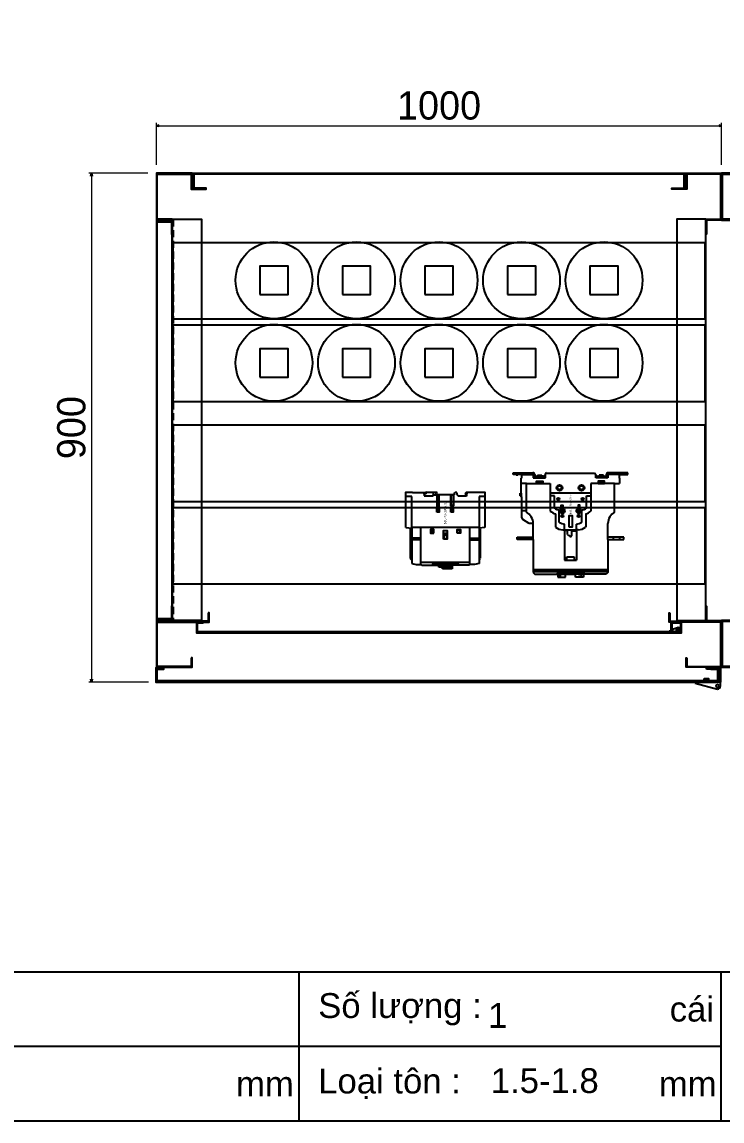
# Model space of a CAD drawing. Header units: millimetres. Extents: x 0 to 6523, y 0 to 4612.
# Drawn here: x 3199 to 4438, y 0 to 1944 of the extents above; entities that cross this region are included whole.
import ezdxf

# ---------------------------------------------------------------- set-up
doc = ezdxf.new("R2010")
doc.units = ezdxf.units.MM
doc.linetypes.add('HIDDENX2', pattern=[19.05, 12.7, -6.35])
doc.layers.add('DIM', color=253, linetype='Continuous')
doc.layers.add('Ghi chu', color=7, linetype='Continuous')
doc.styles.add('Arial', font='arial.ttf')
doc.styles.add('ss', font='romans.shx', dxfattribs={"height": 2.5, "bigfont": 'gsg1.shx'})
doc.dimstyles.new('CNC', dxfattribs={"dimtxt": 50, "dimasz": 5, "dimexe": 5, "dimexo": 15, "dimgap": 10, "dimtad": 1, "dimdec": 0, "dimtxsty": 'Standard', "dimblk": 'OPEN30', "dimcen": 10, "dimclrd": 5, "dimclre": 5, "dimclrt": 3, "dimazin": 3, "dimtfac": 1, "dimtdec": 0, "dimtmove": 0, "dimatfit": 3, "dimldrblk": 'ARCHTICK', "dimlwd": 9, "dimlwe": 9})

# ---------------------------------------------------------------- blocks, each defined once
blk = doc.blocks.new('*D9')
at = {"color": 0, "linetype": 'ByBlock', "lineweight": -2}
for p, q in [((3437.4, 1760.5), (3442.4, 1761.8)), ((3442.4, 1759.1), (3437.4, 1760.5)), ((3437.4, 1760.5), (3442.4, 1760.5)), ((4432.4, 1761.8), (4437.4, 1760.5)), ((4437.4, 1760.5), (4432.4, 1759.1)), ((4437.4, 1760.5), (4432.4, 1760.5))]:
    blk.add_line(p, q, dxfattribs=at)
at = {"layer": 'Defpoints', "color": 0, "transparency": 16777216}
for p in [(4437.4, 1760.5), (3437.4, 1676.5), (4437.4, 1676.5)]:
    blk.add_point(p, dxfattribs=at)
at = {"layer": 'DIM', "color": 5, "lineweight": 9, "transparency": 16777216}
for p, q in [((3437.4, 1691.5), (3437.4, 1765.5)), ((3442.4, 1760.5), (4432.4, 1760.5)), ((4437.4, 1691.5), (4437.4, 1765.5))]:
    blk.add_line(p, q, dxfattribs=at)
at = {"layer": 'DIM', "color": 3, "transparency": 16777216, "insert": (3937.4, 1796), "char_height": 50, "attachment_point": 5}
blk.add_mtext('1000', dxfattribs=at)
blk = doc.blocks.new('_ArchTick')
at = {"color": 0, "const_width": 0.15}
blk.add_lwpolyline([(-0.5, -0.5), (0.5, 0.5)], dxfattribs=at)
blk = doc.blocks.new('_Open30')
at = {"color": 0, "linetype": 'ByBlock', "lineweight": -2}
for p, q in [((-1, 0.27), (0, 0)), ((0, 0), (-1, -0.27)), ((0, 0), (-1, 0))]:
    blk.add_line(p, q, dxfattribs=at)
blk = doc.blocks.new('*D10')
at = {"color": 0, "linetype": 'ByBlock', "lineweight": -2}
for p, q in [((3321.2, 1671.5), (3322.6, 1676.5)), ((3322.6, 1676.5), (3323.9, 1671.5)), ((3322.6, 1676.5), (3322.6, 1671.5)), ((3322.6, 776.5), (3321.2, 781.5)), ((3323.9, 781.5), (3322.6, 776.5)), ((3322.6, 776.5), (3322.6, 781.5))]:
    blk.add_line(p, q, dxfattribs=at)
at = {"layer": 'Defpoints', "color": 0, "transparency": 16777216}
for p in [(3437.4, 1676.5), (3322.6, 776.5), (3438.4, 776.5)]:
    blk.add_point(p, dxfattribs=at)
at = {"layer": 'DIM', "color": 5, "lineweight": 9, "transparency": 16777216}
for p, q in [((3422.4, 1676.5), (3317.6, 1676.5)), ((3322.6, 1671.5), (3322.6, 781.5)), ((3423.4, 776.5), (3317.6, 776.5))]:
    blk.add_line(p, q, dxfattribs=at)
at = {"layer": 'DIM', "color": 3, "transparency": 16777216, "insert": (3287, 1226.5), "char_height": 50, "attachment_point": 5, "rotation": 90}
blk.add_mtext('900', dxfattribs=at)
blk = doc.blocks.new('*D11')
at = {"color": 0, "linetype": 'ByBlock', "lineweight": -2}
for p, q in [((3437.4, 1760.5), (3442.4, 1761.8)), ((3442.4, 1759.1), (3437.4, 1760.5)), ((3437.4, 1760.5), (3442.4, 1760.5)), ((4432.4, 1761.8), (4437.4, 1760.5)), ((4437.4, 1760.5), (4432.4, 1759.1)), ((4437.4, 1760.5), (4432.4, 1760.5))]:
    blk.add_line(p, q, dxfattribs=at)
at = {"layer": 'Defpoints', "color": 0, "transparency": 16777216}
for p in [(4437.4, 1760.5), (3437.4, 1676.5), (4437.4, 1676.5)]:
    blk.add_point(p, dxfattribs=at)
at = {"layer": 'DIM', "color": 5, "lineweight": 9, "transparency": 16777216}
for p, q in [((3437.4, 1691.5), (3437.4, 1765.5)), ((3442.4, 1760.5), (4432.4, 1760.5)), ((4437.4, 1691.5), (4437.4, 1765.5))]:
    blk.add_line(p, q, dxfattribs=at)
at = {"layer": 'DIM', "color": 3, "transparency": 16777216, "insert": (3937.4, 1796), "char_height": 50, "attachment_point": 5}
blk.add_mtext('1000', dxfattribs=at)
blk = doc.blocks.new('50kva')
at = {"color": 74}
blk.add_lwpolyline([(-78832.8, 35377.1), (-78782.8, 35377.1), (-78782.8, 35427.1), (-78832.8, 35427.1)], close=True, dxfattribs=at)
at = {"color": 74, "ltscale": 3}
blk.add_circle((-78807.8, 35402.1), 68, dxfattribs=at)
blk = doc.blocks.new('CC MC185a')
at = {"color": 7}
for p, q in [((3492, 646), (3492, 661.1)), ((3492, 661.1), (3494.6, 661.1)), ((3494.6, 661.1), (3494.6, 626.3)), ((3376.7, 625.7), (3376.7, 653.9)), ((3376.7, 653.9), (3381.1, 653.9)), ((3376.7, 646.7), (3381.1, 646.7)), ((3381.1, 653.9), (3381.1, 625.7)), ((3405.1, 632.8), (3412.1, 644.2)), ((3415.1, 646), (3451.5, 646)), ((3427.8, 646), (3427.8, 637.7)), ((3451.8, 646.6), (3458.8, 646.6)), ((3454.2, 648.7), (3458.8, 648.7)), ((3458.8, 648.7), (3458.8, 646.9)), ((3458.8, 646.9), (3485.2, 646.9)), ((3458.8, 646.6), (3458.8, 646.9)), ((3475.6, 637.7), (3475.6, 646.9)), ((3485.2, 646), (3492, 646)), ((3489.6, 654), (3496, 654)), ((3491.6, 646), (3491.6, 627.1)), ((3492, 657.5), (3494.6, 657.5)), ((3492, 650.7), (3494.6, 650.7)), ((3318.5, 625.7), (3315.7, 623)), ((3315.7, 623), (3315.7, 582.3)), ((3376.7, 625.7), (3318.5, 625.7)), ((3322.4, 625.7), (3320.1, 623.3)), ((3320.1, 623.3), (3320.1, 495.7)), ((3324, 625.7), (3324, 493.6)), ((3376.7, 635.9), (3381.1, 635.9)), ((3376.7, 625.7), (3405.1, 625.7)), ((3405.1, 625.7), (3405.1, 632.8)), ((3425.4, 637.7), (3474.6, 637.7)), ((3474.6, 637.7), (3475.6, 637.7)), ((3475.6, 637.7), (3475.6, 595.7)), ((3491.6, 625.7), (3485.7, 625.7)), ((3485.7, 625.7), (3485.7, 604.2)), ((3488.1, 624.3), (3488.1, 625.7)), ((3490.7, 624.3), (3488.1, 624.3)), ((3491.8, 622.5), (3488.2, 622.5)), ((3488.2, 622.5), (3488.2, 618)), ((3491.6, 636.5), (3494.6, 636.5)), ((3491.6, 627.1), (3491.6, 625.7)), ((3476.8, 618), (3478.6, 618)), ((3476.8, 610.2), (3478.6, 610.2)), ((3478.6, 618), (3480.1, 619.9)), ((3478.6, 618), (3478.6, 610.2)), ((3478.6, 610.2), (3480.1, 608.4)), ((3485.7, 605.2), (3488.2, 605.2)), ((3485.7, 604.2), (3491.4, 604.2)), ((3488.2, 618), (3490.3, 618)), ((3488.2, 618), (3488.2, 610.3)), ((3490.3, 610.3), (3488.2, 610.3)), ((3488.2, 610.3), (3488.2, 607.4)), ((3488.2, 607.4), (3491.4, 604.2)), ((3488.2, 607.4), (3488.2, 604.2)), ((3490.3, 618), (3490.3, 610.3)), ((3315.7, 584.7), (3319, 581.5)), ((3422, 586.4), (3398.6, 586.4)), ((3475.6, 595.7), (3427, 595.7)), ((3432.1, 588.1), (3453.9, 588.1)), ((3453.9, 588.1), (3453.9, 595.7)), ((3459.5, 595.7), (3459.5, 523.6)), ((3467.7, 584.3), (3467.7, 582.6)), ((3468.8, 584.3), (3468.8, 582.6)), ((3494.4, 602), (3494.4, 517.3)), ((3315.7, 582.3), (3310.1, 582.3)), ((3310.1, 582.3), (3310.1, 568.3)), ((3310.1, 568.3), (3315.7, 568.3)), ((3313.5, 582.3), (3313.5, 576.4)), ((3313.5, 576.4), (3315.7, 576.4)), ((3315.7, 582.3), (3315.7, 568.3)), ((3319, 581.5), (3315.7, 581.5)), ((3315.7, 568.3), (3315.7, 550.9)), ((3319, 581.5), (3319, 537)), ((3393.9, 570), (3340.1, 570)), ((3340.1, 570), (3340.1, 549.3)), ((3341, 566), (3340.1, 565.1)), ((3341, 570), (3341, 566)), ((3341, 566), (3346.4, 566)), ((3346.4, 566), (3346.4, 552.9)), ((3393.9, 565.3), (3385.7, 565.3)), ((3392.5, 565.3), (3392.5, 568.7)), ((3393.9, 573), (3393.9, 570)), ((3393.9, 570), (3403.9, 570)), ((3393.9, 570), (3393.9, 549.3)), ((3407, 579.5), (3428.2, 579.5)), ((3463.2, 580), (3464.9, 580)), ((3463.2, 578.6), (3464.9, 578.6)), ((3467.7, 575.7), (3467.7, 574)), ((3468.8, 575.7), (3468.8, 574)), ((3471.7, 580), (3473.4, 580)), ((3471.7, 578.6), (3473.4, 578.6)), ((3310.1, 536.9), (3310.1, 550.9)), ((3310.1, 550.9), (3315.7, 550.9)), ((3310.1, 545.5), (3311.8, 545.5)), ((3311.8, 545.5), (3311.8, 540.1)), ((3315.7, 536.9), (3315.7, 550.9)), ((3341.1, 552.9), (3340.1, 553.9)), ((3393.9, 549.3), (3340.1, 549.3)), ((3346.4, 552.9), (3341.1, 552.9)), ((3341.1, 552.9), (3341.1, 549.3)), ((3383.1, 557.6), (3393.9, 557.6)), ((3392.4, 557.6), (3392.4, 550)), ((3393.9, 546.3), (3393.9, 549.3)), ((3393.9, 549.3), (3403.9, 549.3)), ((3467.7, 543.5), (3467.7, 545.2)), ((3468.8, 543.5), (3468.8, 545.2)), ((3315.7, 536.9), (3310.1, 536.9)), ((3311.8, 540.1), (3315.7, 540.1)), ((3315.7, 533.8), (3319, 537)), ((3319, 537), (3315.7, 537)), ((3315.7, 496.3), (3315.7, 536.9)), ((3422, 532.8), (3398.6, 532.8)), ((3407, 539.8), (3428.2, 539.8)), ((3432.1, 531.2), (3453.9, 531.2)), ((3453.9, 531.2), (3453.9, 523.6)), ((3463.2, 540.6), (3464.9, 540.6)), ((3463.2, 539.3), (3464.9, 539.3)), ((3467.7, 535), (3467.7, 536.7)), ((3468.8, 535), (3468.8, 536.7)), ((3471.7, 540.6), (3473.4, 540.6)), ((3471.7, 539.3), (3473.4, 539.3)), ((3475.6, 523.6), (3427, 523.6)), ((3475.6, 481.6), (3475.6, 523.6)), ((3476.8, 509), (3478.6, 509)), ((3478.6, 509), (3480.1, 510.8)), ((3478.6, 501.2), (3478.6, 509)), ((3485.7, 493.6), (3485.7, 515)), ((3485.7, 515), (3491.4, 515)), ((3485.7, 514.1), (3488.2, 514.1)), ((3488.2, 511.9), (3491.4, 515)), ((3488.2, 511.9), (3488.2, 515)), ((3488.2, 508.9), (3488.2, 511.9)), ((3490.3, 508.9), (3488.2, 508.9)), ((3488.2, 501.2), (3488.2, 508.9)), ((3490.3, 501.2), (3490.3, 508.9)), ((3491.4, 515), (3494.4, 517.3)), ((3318.5, 493.6), (3315.7, 496.3)), ((3376.7, 493.6), (3318.5, 493.6)), ((3320.1, 495.7), (3322.4, 493.6)), ((3376.7, 493.6), (3376.7, 465.3)), ((3376.7, 493.6), (3405.1, 493.6)), ((3381.1, 465.3), (3381.1, 493.6)), ((3476.8, 501.2), (3478.6, 501.2)), ((3478.6, 501.2), (3480.1, 499.4)), ((3491.6, 493.6), (3485.7, 493.6)), ((3490.7, 494.9), (3488.1, 494.9)), ((3488.1, 494.9), (3488.1, 493.6)), ((3488.2, 496.7), (3488.2, 501.2)), ((3488.2, 501.2), (3490.3, 501.2)), ((3491.8, 496.7), (3488.2, 496.7)), ((3491.6, 492.2), (3491.6, 493.6)), ((3491.6, 473.2), (3491.6, 492.2)), ((3494.6, 458.2), (3494.6, 492.9)), ((3376.7, 483.3), (3381.1, 483.3)), ((3376.7, 472.6), (3381.1, 472.6)), ((3425.4, 481.6), (3474.6, 481.6)), ((3474.6, 481.6), (3475.6, 481.6)), ((3475.6, 481.6), (3475.6, 473.2)), ((3485.2, 473.2), (3475.6, 473.2)), ((3485.2, 473.2), (3492, 473.2)), ((3492, 473.2), (3492, 458.2)), ((3376.7, 465.3), (3381.1, 465.3)), ((3492, 458.2), (3494.6, 458.2))]:
    blk.add_line(p, q, dxfattribs=at)
for points in [[(3475.6, 619.9), (3480.1, 619.9), (3480.1, 608.4), (3475.6, 608.4)], [(3433.2, 576.1), (3437.5, 576.1), (3437.5, 573.3), (3433.2, 573.3)], [(3433.7, 575.6), (3437, 575.6), (3437, 573.7), (3433.7, 573.7)], [(3398.7, 562.2), (3419.3, 562.2), (3419.3, 556.7), (3398.7, 556.7)], [(3433.2, 543.2), (3437.5, 543.2), (3437.5, 546), (3433.2, 546)], [(3433.7, 543.7), (3437, 543.7), (3437, 545.6), (3433.7, 545.6)], [(3475.6, 499.4), (3480.1, 499.4), (3480.1, 510.8), (3475.6, 510.8)]]:
    blk.add_lwpolyline(points, close=True, dxfattribs=at)
for centre, radius in [((3448.2, 581.3), 2.11), ((3468.3, 579.2), 5.16), ((3418.6, 574.2), 2.11), ((3418.6, 574.2), 1.68), ((3427.5, 574.2), 4.32), ((3427.5, 574.2), 3.69), ((3427.5, 574.2), 1.79), ((3427.5, 574.2), 1.37), ((3448.2, 581.3), 1.68), ((3468.3, 579.2), 3.47), ((3418.6, 545), 2.11), ((3418.6, 545), 1.68), ((3427.5, 545), 4.32), ((3427.5, 545), 3.69), ((3427.5, 545), 1.79), ((3427.5, 545), 1.37), ((3468.3, 540.1), 5.16), ((3448.2, 538), 2.11), ((3448.2, 538), 1.68), ((3468.3, 540.1), 3.47)]:
    blk.add_circle(centre, radius, dxfattribs=at)
for centre, radius, start, end in [((3416.2, 640.7), 5.39, 101.2256, 139.5327), ((3456.3, 643.8), 5.3, 112.8896, 154.8638), ((3404.3, 650.1), 24.5, 271.9708, 329.4286), ((3490.1, 619.8), 4.91, 113.7846, 153.6694), ((3490.2, 625.6), 1.38, 292.8548, 3.9302), ((3490.7, 626.3), 3.92, 285.9303, 0.3299), ((3482.2, 614.1), 6.64, 144.0562, 215.9438), ((3492.1, 602), 2.33, 0.0043, 108.1762), ((3414.7, 573.2), 20.8, 140.5814, 180.6791), ((3462.5, 570.3), 43.6, 144.4427, 158.3364), ((3476, 563.1), 50.5, 150.3345, 161.0939), ((3390.7, 560.3), 7.08, 135.7576, 169.8102), ((3440.7, 563), 37.5, 153.9031, 169.227), ((3383.9, 559.5), 2.09, 95.0636, 246.9911), ((3414.7, 546.1), 20.8, 179.3209, 219.4186), ((3440.7, 556.3), 37.5, 190.773, 206.0969), ((3462.5, 548.9), 43.6, 201.6636, 215.5573), ((3476, 556.2), 50.5, 198.9061, 209.6655), ((3482.2, 505.1), 6.64, 144.0562, 215.9438), ((3404.3, 469.1), 24.5, 30.5714, 88.0292), ((3490.1, 499.4), 4.91, 206.3306, 246.2154), ((3490.2, 493.7), 1.38, 356.0698, 67.1452), ((3490.7, 493), 3.92, 359.6701, 74.0697)]:
    blk.add_arc(centre, radius, start, end, dxfattribs=at)
at = {"color": 3, "insert": (3421.3, 561.4), "char_height": 4, "attachment_point": 1, "style": 'ss'}
blk.add_mtext_dynamic_manual_height_columns('{\\fTimes New Roman|b0|i0|c0|p18;MC-185a/225a}', width=34.463, gutter_width=12.5, heights=[0], dxfattribs=at)
blk = doc.blocks.new('CC MC 75-100a AC')
at = {"color": 7}
for p, q in [((2448.3, 643.1), (2499.8, 643.1)), ((2499.8, 643.1), (2499.8, 640.8)), ((2503, 651.2), (2501.9, 640.8)), ((2557.5, 640.8), (2557.5, 651.2)), ((2437.5, 624.7), (2436, 622.8)), ((2436, 622.8), (2436, 569.1)), ((2439.2, 640.8), (2437.5, 632.7)), ((2437.5, 632.7), (2437.5, 624.7)), ((2437.5, 624.7), (2503, 624.7)), ((2503, 640.8), (2439.2, 640.8)), ((2441.5, 624.7), (2441.5, 537.7)), ((2480.7, 626.2), (2480.7, 640.8)), ((2483.7, 626.2), (2483.7, 640.8)), ((2503, 640.8), (2557.5, 640.8)), ((2565.6, 639.9), (2564.7, 639.1)), ((2564.7, 639.1), (2564.7, 616)), ((2436, 605.2), (2439.2, 603)), ((2439.2, 603), (2436, 603)), ((2439.2, 603), (2439.2, 559.5)), ((2561.5, 618.9), (2558.6, 618.9)), ((2558.6, 618.9), (2558.6, 605.6)), ((2562.6, 616), (2561.5, 618.9)), ((2561.5, 618.9), (2564.7, 618.9)), ((2564.7, 616), (2562.6, 616)), ((2565.6, 615.5), (2565.6, 595.8)), ((2429.8, 569.1), (2429.8, 586.3)), ((2429.8, 586.3), (2432.4, 586.3)), ((2432.4, 586.3), (2432.4, 592.9)), ((2432.4, 592.9), (2436, 592.9)), ((2432.4, 586.3), (2432.4, 575.9)), ((2433.8, 592.9), (2433.8, 588.2)), ((2433.8, 588.2), (2436, 588.2)), ((2436, 586.7), (2433.8, 586.7)), ((2433.8, 586.7), (2433.8, 584.8)), ((2433.8, 584.8), (2436, 584.8)), ((2482, 583.7), (2493, 583.7)), ((2482.8, 583.7), (2482.8, 578.9)), ((2489.6, 583.7), (2489.6, 578.9)), ((2493, 584.4), (2493, 578.2)), ((2561.8, 599.2), (2560.3, 599.2)), ((2560.3, 599.2), (2560.3, 596.2)), ((2560.3, 596.2), (2561.3, 595.2)), ((2561.3, 593.1), (2560.3, 591.8)), ((2560.3, 565.1), (2560.3, 591.8)), ((2560.6, 602.2), (2560.6, 599.2)), ((2561.3, 595.2), (2561.3, 593.1)), ((2561.8, 598.4), (2561.8, 599.2)), ((2562.4, 602), (2565.6, 602)), ((2565.6, 597.1), (2563, 597.1)), ((2432.4, 575.9), (2429.8, 575.9)), ((2436, 569.1), (2429.8, 569.1)), ((2432.4, 575.9), (2433.8, 575.9)), ((2433.8, 575.9), (2433.8, 569.1)), ((2436, 539.6), (2436, 569.1)), ((2482, 578.9), (2493, 578.9)), ((2561.3, 565.1), (2560.3, 565.1)), ((2561.8, 566.3), (2561.3, 565.1)), ((2563, 566.3), (2561.8, 566.3)), ((2564.9, 564.2), (2563, 566.3)), ((2564.9, 560.8), (2564.9, 564.2)), ((2436, 557.4), (2439.2, 559.5)), ((2439.2, 559.5), (2436, 559.5)), ((2558.4, 545.1), (2558.4, 557.9)), ((2560.9, 545.1), (2558.4, 545.1)), ((2558.4, 543.6), (2558.4, 545.1)), ((2561.5, 546.4), (2560.9, 545.1)), ((2563, 546.4), (2561.5, 546.4)), ((2564.7, 544.5), (2563, 546.4)), ((2563.5, 560.8), (2564.9, 560.8)), ((2564.7, 523.3), (2564.7, 544.5)), ((2437.5, 537.7), (2436, 539.6)), ((2437.5, 529.6), (2437.5, 537.7)), ((2437.5, 537.7), (2503, 537.7)), ((2439.2, 521.6), (2437.5, 529.6)), ((2480.7, 536.2), (2480.7, 521.6)), ((2483.7, 536.2), (2483.7, 521.6)), ((2562, 543.6), (2558.4, 543.6)), ((2557.5, 521.6), (2439.2, 521.6)), ((2448.3, 519.2), (2499.8, 519.2)), ((2499.8, 519.2), (2499.8, 521.6)), ((2503, 511.2), (2501.7, 521.6)), ((2557.5, 511.2), (2557.5, 521.6)), ((2565.6, 522.4), (2564.7, 523.3))]:
    blk.add_line(p, q, dxfattribs=at)
for points in [[(2503, 651.2), (2565.6, 651.2), (2565.6, 639.9)], [(2503, 521.6), (2503, 640.8)], [(2560.3, 596.2), (2541, 596.2), (2541, 592), (2560.5, 592)], [(2565.6, 522.4), (2565.6, 511.2), (2503, 511.2)]]:
    blk.add_lwpolyline(points, dxfattribs=at)
for points in [[(2492.6, 601.8), (2499.4, 601.8), (2499.4, 607.7), (2492.6, 607.7)], [(2493.2, 602.6), (2498.8, 602.6), (2498.8, 606.9), (2493.2, 606.9)], [(2482, 584.4), (2497.3, 584.4), (2497.3, 578.2), (2482, 578.2)], [(2530.2, 596.2), (2539.3, 596.2), (2539.3, 592.2), (2530.2, 592.2)], [(2530.8, 595.8), (2538.6, 595.8), (2538.6, 592.7), (2530.8, 592.7)], [(2541.6, 595.6), (2560.1, 595.6), (2560.1, 592.6), (2541.6, 592.6)], [(2529.9, 571.4), (2539.1, 571.4), (2539.1, 567.2), (2529.9, 567.2)], [(2530.6, 570.8), (2538.6, 570.8), (2538.6, 567.8), (2530.6, 567.8)], [(2541, 571.9), (2560.3, 571.9), (2560.3, 566.8), (2541, 566.8)], [(2541.6, 571), (2560.3, 571), (2560.3, 567.6), (2541.6, 567.6)], [(2492.6, 560.6), (2499.4, 560.6), (2499.4, 554.7), (2492.6, 554.7)], [(2493.2, 559.8), (2498.8, 559.8), (2498.8, 555.5), (2493.2, 555.5)]]:
    blk.add_lwpolyline(points, close=True, dxfattribs=at)
for centre, radius, start, end in [((2448.4, 641.6), 1.49, 96.5198, 214.5923), ((2561.9, 605.2), 3.3, 173.8714, 279.4017), ((2564.7, 614.9), 1.06, 36.8699, 90), ((2564.2, 599.5), 2.7, 205.56, 244.44), ((2562.9, 556), 4.86, 82.9525, 157.5604), ((2560.9, 538.4), 5.32, 44.5965, 78.802), ((2448.4, 520.7), 1.49, 145.4077, 263.4802)]:
    blk.add_arc(centre, radius, start, end, dxfattribs=at)
at = {"color": 3, "insert": (2509, 583.8), "char_height": 4, "attachment_point": 1, "style": 'ss'}
blk.add_mtext_dynamic_manual_height_columns('{\\fTimes New Roman|b0|i0|c0|p18;MC-75-100a AC}', width=47.963, gutter_width=12.5, heights=[0], dxfattribs=at)
blk = doc.blocks.new('HL036-1-2')
at = {"layer": 'Ghi chu', "color": 1}
for p, q in [((-3, 17.8), (-18.9, 17.8)), ((-18.9, 15.8), (-18.9, 17.8)), ((-12.1, 15.8), (-18.9, 15.8)), ((-16.4, 1), (-16.4, 14)), ((-15.6, 15), (-3.9, 17.7)), ((0, 0), (-15.4, 0)), ((-14.4, 3), (-14.4, 11.9)), ((0, 2), (-13.4, 2)), ((-13.1, 12.8), (-4.3, 9.8)), ((-6.2, 2), (-6.2, 0)), ((-1.2, 2), (-1.2, 0)), ((0, 0), (0, 2))]:
    blk.add_line(p, q, dxfattribs=at)
for radius in [4.1, 2.1]:
    blk.add_circle((-3, 13.7), radius, dxfattribs=at)
for centre, start, end in [((-15.4, 14), 102.9616, 180), ((-15.4, 1), 180, 270), ((-13.4, 11.9), 71.3254, 180), ((-13.4, 3), 180, 270)]:
    blk.add_arc(centre, 1, start, end, dxfattribs=at)
blk = doc.blocks.new('HL044-2')
at = {"color": 1}
for p, q in [((0, -3), (0, 0)), ((0, 0), (23, 0)), ((4, -3), (4, 0)), ((10, -3), (10, 0)), ((22, -3), (0, -3)), ((22, -3), (22, -26)), ((25, -2), (25, -3)), ((25, -3), (25, -26)), ((25, -26), (-20, -26)), ((-20, -26), (-20, -28)), ((-20, -28), (19.5, -38.5)), ((-3, -19.5), (-3, -26)), ((-3, -19.5), (3, -20.1)), ((-3, -20.5), (3, -21.1)), ((-3, -21.5), (3, -22.1)), ((-3, -22.5), (3, -23.1)), ((-3, -23.5), (3, -24.1)), ((-3, -24.5), (3, -25.1)), ((-3, -25.5), (2.3, -26)), ((3, -19.5), (3, -26)), ((25, -33), (25, -26))]:
    blk.add_line(p, q, dxfattribs=at)
blk.add_lwpolyline([(-4, -19.5), (4, -19.5), (4, -26), (-4, -26)], close=True, dxfattribs=at)
blk.add_circle((19.5, -33), 2.5, dxfattribs=at)
for centre, radius, start, end in [((23, -2), 2, 0, 90), ((19.5, -33), 5.5, 270, 0)]:
    blk.add_arc(centre, radius, start, end, dxfattribs=at)
blk = doc.blocks.new('KHUNG CHUẨN')
at = {"color": 7}
for p, q in [((19889.25, -28535.16), (16919.25, -28535.16)), ((18599.25, -28535.16), (18599.25, -28655.16)), ((18939.25, -28535.16), (18939.25, -28655.16)), ((18939.25, -28595.16), (16919.25, -28595.16))]:
    blk.add_line(p, q, dxfattribs=at)
blk.add_lwpolyline([(16919.25, -26555.16), (19889.25, -26555.16), (19889.25, -28655.16), (16919.25, -28655.16)], close=True, dxfattribs=at)
at = {"color": 2, "char_height": 20, "attachment_point": 4, "style": 'Arial'}
for s, insert, width in [('  Số lượng :', (18599.25, -28565.16), 917.6339), ('cái', (18897.94, -28565.16), 63.5172), ('  Loại tôn :', (18599.25, -28625.16), 917.6339), ('mm', (18548.57, -28625.16), 73.8305), ('mm', (18889.21, -28625.16), 917.6339)]:
    blk.add_mtext(s, dxfattribs=dict(at, insert=insert, width=width))
at = {"color": 3, "style": 'Arial'}
for tag, p in [('#01', (17055.57, -28580.1)), ('#02', (17431.39, -28580.1)), ('#03', (18030.58, -28580.1)), ('#08', (18751.7, -28580.1)), ('#10', (19064.78, -28580.1)), ('#11', (19060.3, -28625.69)), ('#12', (19806.46, -28628.91)), ('#04', (17024.77, -28634.62)), ('#05', (17308.45, -28633.02)), ('#06', (17632.65, -28633.73)), ('#07', (18002.01, -28634.74)), ('#09', (18753.85, -28632.6))]:
    blk.add_attdef(tag, p, '', height=20, dxfattribs=at)

msp = doc.modelspace()

# ---------------------------------------------------------------- linework, layer by layer
at = {"color": 8}
msp.add_line((3465.4, 1595), (3465.4, 885.5), dxfattribs=at)
at = {"color": 8, "linetype": 'HIDDENX2'}
msp.add_line((3466.9, 1595), (3466.9, 885.5), dxfattribs=at)
at = {"color": 7}
for points in [[(3465.4, 1568.5), (3465.4, 1595), (3438.9, 1595), (3438.9, 1675), (3498.9, 1675), (3498.9, 1648.5), (3525.4, 1648.5), (3525.4, 1650), (3500.4, 1650), (3500.4, 1676.5), (3437.4, 1676.5), (3437.4, 1593.5), (3463.9, 1593.5), (3463.9, 1568.5)], [(4371.4, 1651), (4371.4, 1675), (3503.4, 1675), (3503.4, 1651), (3501.9, 1651), (3501.9, 1676.5), (4372.9, 1676.5), (4372.9, 1651)], [(4409.4, 1568.5), (4409.4, 1595), (4435.9, 1595), (4435.9, 1675), (4375.9, 1675), (4375.9, 1648.5), (4349.4, 1648.5), (4349.4, 1650), (4374.4, 1650), (4374.4, 1676.5), (4437.4, 1676.5), (4437.4, 1593.5), (4410.9, 1593.5), (4410.9, 1568.5)], [(4465.4, 1568.5), (4465.4, 1595), (4438.9, 1595), (4438.9, 1675), (4498.9, 1675), (4498.9, 1648.5), (4525.4, 1648.5), (4525.4, 1650), (4500.4, 1650), (4500.4, 1676.5), (4437.4, 1676.5), (4437.4, 1593.5), (4463.9, 1593.5), (4463.9, 1568.5)], [(3462.9, 888.5), (3438.9, 888.5), (3438.9, 1590.5), (3462.9, 1590.5), (3462.9, 1592), (3437.4, 1592), (3437.4, 887), (3462.9, 887)], [(3498.9, 819), (3498.9, 804), (3438.9, 804), (3438.9, 884), (3465.4, 884), (3465.4, 910.5), (3463.9, 910.5), (3463.9, 885.5), (3437.4, 885.5), (3437.4, 802.5), (3500.4, 802.5), (3500.4, 819)], [(4375.9, 819), (4375.9, 804), (4435.9, 804), (4435.9, 884), (4409.4, 884), (4409.4, 910.5), (4410.9, 910.5), (4410.9, 885.5), (4437.4, 885.5), (4437.4, 802.5), (4374.4, 802.5), (4374.4, 819)], [(4498.9, 819), (4498.9, 804), (4438.9, 804), (4438.9, 884), (4465.4, 884), (4465.4, 910.5), (4463.9, 910.5), (4463.9, 885.5), (4437.4, 885.5), (4437.4, 802.5), (4500.4, 802.5), (4500.4, 819)], [(4418.4, 799.5), (4430.4, 799.5), (4430.4, 778.5), (3438.4, 778.5), (3438.4, 799.5), (3450.4, 799.5), (3450.4, 801.5), (3436.4, 801.5), (3436.4, 776.5), (4432.4, 776.5), (4432.4, 801.5), (4418.4, 801.5)]]:
    msp.add_lwpolyline(points, close=True, dxfattribs=at)
at = {"color": 8}
for points in [[(3465.4, 885.5), (3465.4, 885.5), (3465.4, 885.5), (3465.4, 1595), (3465.4, 1595), (3465.4, 1595), (3516.9, 1595), (3516.9, 885.5), (3465.4, 885.5)], [(4409.4, 885.5), (4409.4, 885.5), (4409.4, 885.5), (4409.4, 1595), (4409.4, 1595), (4409.4, 1595), (4357.9, 1595), (4357.9, 885.5), (4409.4, 885.5)]]:
    msp.add_lwpolyline(points, dxfattribs=at)
at = {"ltscale": 3}
for points in [[(3466.9, 1554.1), (4407.9, 1554.1), (4407.9, 1418.2), (3466.9, 1418.2)], [(3466.9, 1408.1), (4407.9, 1408.1), (4407.9, 1272.2), (3466.9, 1272.2)], [(3466.9, 1231.2), (4407.9, 1231.2), (4407.9, 1095.3), (3466.9, 1095.3)], [(3466.9, 1085.2), (4407.9, 1085.2), (4407.9, 949.3), (3466.9, 949.3)]]:
    msp.add_lwpolyline(points, close=True, dxfattribs=at)
at = {"color": 3}
for points in [[(3528.9, 899), (3528.9, 884), (3438.9, 884), (3438.9, 882.5), (3530.4, 882.5), (3530.4, 899)], [(4345.9, 899), (4345.9, 884), (4435.9, 884), (4435.9, 882.5), (4344.4, 882.5), (4344.4, 899)]]:
    msp.add_lwpolyline(points, close=True, dxfattribs=at)
at = {"color": 6}
msp.add_lwpolyline([(4354.9, 881), (4364.9, 881), (4364.9, 865), (3509.9, 865), (3509.9, 881), (3519.9, 881), (3519.9, 882.5), (3508.4, 882.5), (3508.4, 863.5), (4366.4, 863.5), (4366.4, 882.5), (4354.9, 882.5)], close=True, dxfattribs=at)

# ---------------------------------------------------------------- block references
at = {"color": 3}
ref = msp.add_blockref('KHUNG CHUẨN', (-37157.2, 62931), dxfattribs=dict(at, xscale=2.196150000008856, yscale=2.196150000008856, zscale=2.196150000008856))
ref.add_attrib('#08', '1', (4024.3, 164.8), dxfattribs={"color": 3, "height": 43.9, "style": 'Arial'})
ref.add_attrib('#09', '1.5-1.8', (4029, 49.5), dxfattribs={"color": 3, "height": 43.92, "style": 'Arial'})
for p in [(82453.2, -33915.1), (82599.2, -33915.1), (82745.2, -33915.1), (82891.2, -33915.1), (83037.2, -33915.1), (82453.2, -34061.1), (82599.2, -34061.1), (82745.2, -34061.1), (82891.2, -34061.1), (83037.2, -34061.1)]:
    msp.add_blockref('50kva', p)
at = {"color": 2, "rotation": 90}
for name, p in [('CC MC185a', (4729.7, -2348.2)), ('CC MC 75-100a AC', (4529.9, -1453))]:
    msp.add_blockref(name, p, dxfattribs=at)
at = {"color": 7, "xscale": -1, "rotation": 180}
msp.add_blockref('HL036-1-2', (4363.8, 882.5), dxfattribs=at)
at = {"color": 7}
msp.add_blockref('HL044-2', (4410.4, 802.5), dxfattribs=at)

# ---------------------------------------------------------------- dimensions: what is measured, and where the dimension line sits
at = {"layer": 'DIM', "color": 7}
dim = msp.add_linear_dim(base=(4437.4, 1760.5), p1=(3437.4, 1676.5), p2=(4437.4, 1676.5), dimstyle='CNC', dxfattribs=at)
dim.commit()
dim.dimension.update_dxf_attribs({"geometry": '*D9', "text_midpoint": (3937.4, 1796)})
for base, p1, p2, angle, picture, middle in [((4437.4, 1760.5), (5337.4, 1676.5), (4437.4, 1676.5), 180, '*D11', (4887.4, 1796)), ((3322.6, 776.5), (3437.4, 1676.5), (3438.4, 776.5), 90, '*D10', (3287, 1226.5))]:
    dim = msp.add_linear_dim(base=base, p1=p1, p2=p2, angle=angle, dimstyle='CNC', dxfattribs=at)
    dim.commit()
    dim.dimension.update_dxf_attribs({"geometry": picture, "text_midpoint": middle})

doc.saveas('drawing.dxf')
